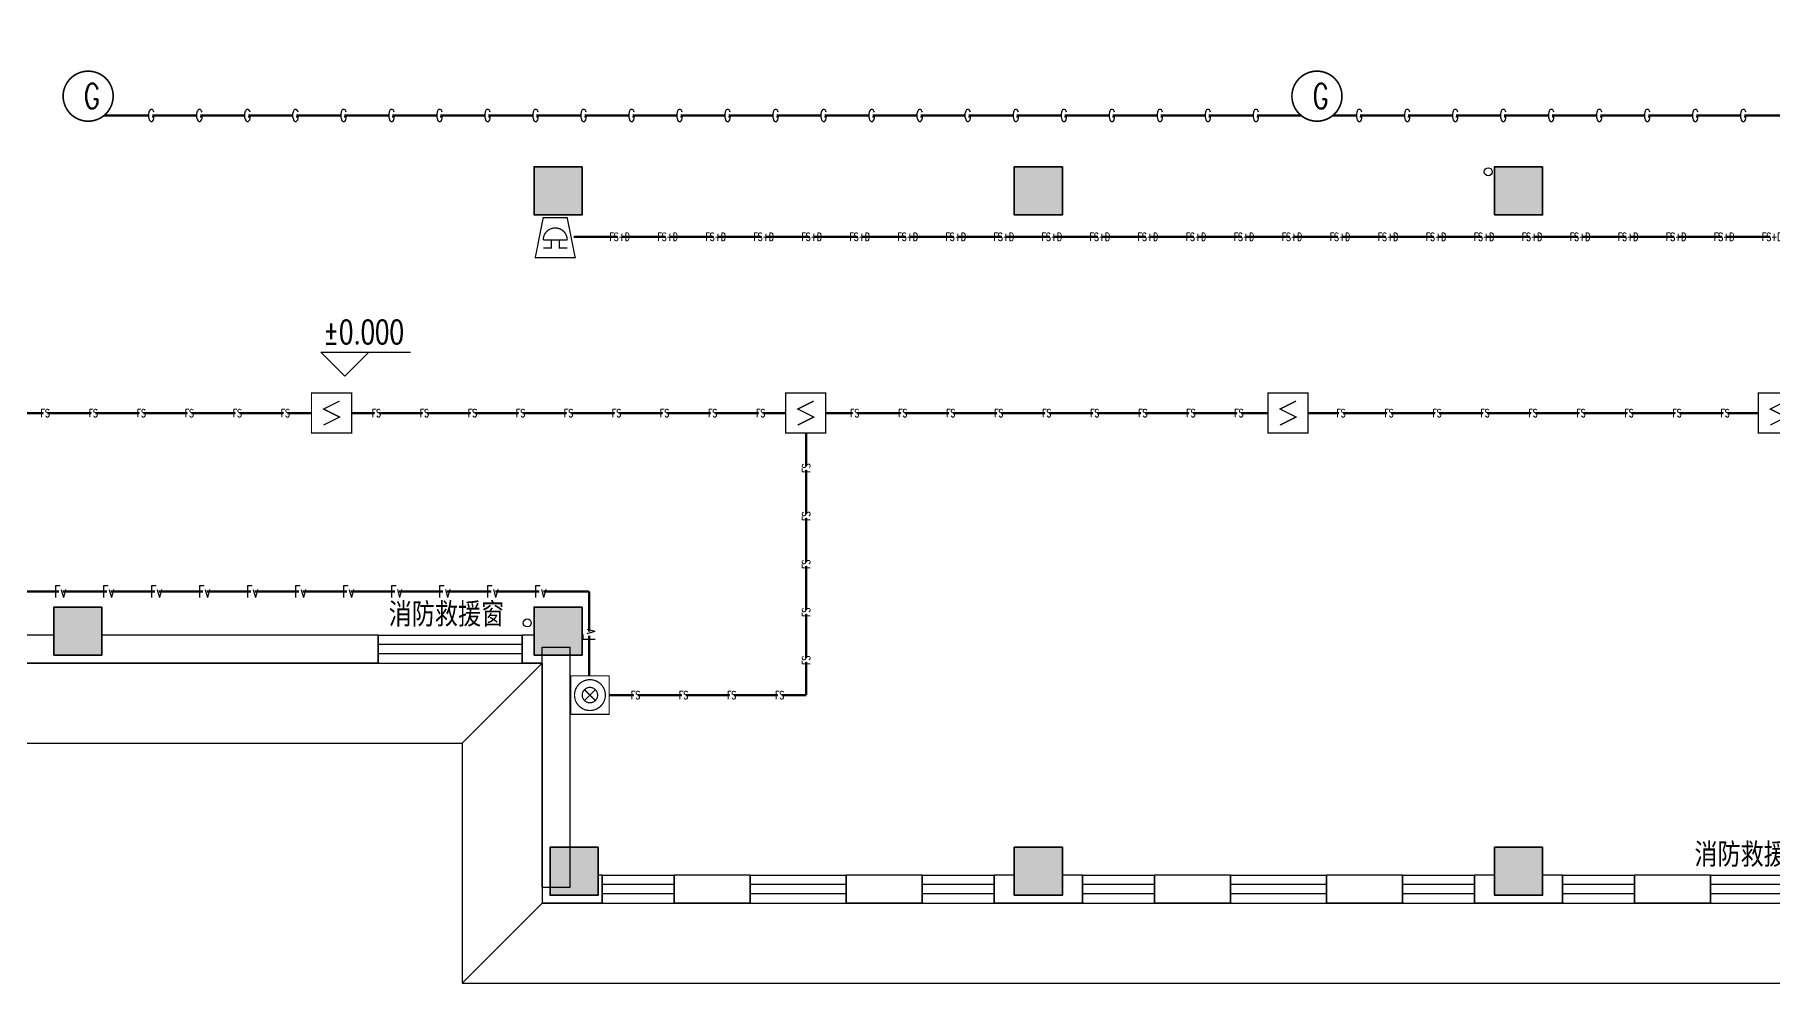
# Model space of a CAD drawing. Extents: x 815029915 to 815825525, y 579155098 to 579748855.
# Drawn here: x 815595928 to 815617636, y 579571227 to 579583077 of the extents above; entities that cross this region are included whole.
import ezdxf

# ---------------------------------------------------------------- set-up
doc = ezdxf.new("R2010")
doc.units = 0
doc.header["$LTSCALE"] = 100
doc.header["$MEASUREMENT"] = 0
doc.linetypes.add('CONTINOUS', pattern=[0])
for name, color, linetype in [('COLUMN', 9, 'Continuous'), ('DIM_ELEV', 3, 'Continuous'), ('E-TEXT-PLAN-DER', 7, 'Continuous'), ('GROUND', 2, 'Continuous'), ('PUB_TEXT', 7, 'Continuous'), ('T-EQUP-FIRE', 7, 'Continuous'), ('WALL', 9, 'Continuous'), ('WINDOW', 4, 'Continuous'), ('电-弱电平面-线缆', 3, 'Continuous')]:
    doc.layers.add(name, color=color, linetype=linetype)
doc.layers.add('柱填充', color=9, linetype='Continuous', lineweight=18)
doc.layers.add('砼柱', color=2, linetype='Continuous', lineweight=35)
doc.styles.add('_TCH_DIM', font='SIMPLEX', dxfattribs={"bigfont": 'GBCBIG'})
doc.styles.add('IDQSTYLE', font='txt.shx', dxfattribs={"width": 0.7, "bigfont": 'hztxt.shx'})
doc.styles.add('宋体-TK', font='', dxfattribs={"width": 0.8})
doc.styles.get('宋体-TK').set_extended_font_data('SimSun')
doc.linetypes.add('消防广播线路A', pattern='A,5.5,-0.25,["G",IDQSTYLE,S=1.5,R=0,X=-0.125,Y=-0.75],-0.25', length=6)
doc.linetypes.add('消防电源线', pattern='A,5.5,-0.25,["FS+D",IDQSTYLE,S=1,R=0,X=-0.125,Y=-0.5],-0.25', length=6)
doc.linetypes.add('消防电话线路A', pattern='A,5.5,-0.25,["Fv",IDQSTYLE,S=1.5,R=0,X=-0.125,Y=-0.75],-0.25', length=6)
doc.linetypes.add('火灾报警信号线路', pattern='A,5.5,-0.25,["FS",IDQSTYLE,S=1,R=0,X=-0.125,Y=-0.5],-0.25', length=6)

# ---------------------------------------------------------------- blocks, each defined once
blk = doc.blocks.new('HC001241')
at = {"color": 0, "linetype": 'Continuous', "const_width": 0.2}
for points in [[(-3.13, 3.12), (3.12, 3.12), (3.12, -3.13), (-3.13, -3.13), (-3.13, 3.12)], [(-0.88, 0.88), (0.88, -0.88)], [(0.88, 0.88), (-0.88, -0.88)]]:
    blk.add_lwpolyline(points, dxfattribs=at)
for points in [[(-1.77, 1.77, 0.198912), (-2.5, 0, 0.198912), (-1.77, -1.77, 0.198912), (0, -2.5, 0.198912), (1.77, -1.77, 0.198912), (2.5, 0, 0.198912), (1.77, 1.77, 0.198912), (0, 2.5, 0.198912)], [(0.88, -0.88, 0.198912), (1.25, 0, 0.198912), (0.88, 0.88, 0.198912), (0, 1.25, 0.198912), (-0.88, 0.88, 0.198912), (-1.25, 0, 0.198912), (-0.88, -0.88, 0.198912), (0, -1.25, 0.198912)]]:
    blk.add_lwpolyline(points, format="xyb", close=True, dxfattribs=at)
at = {"layer": 'E-TEXT-PLAN-DER', "color": 0, "style": 'IDQSTYLE', "width": 0.7}
blk.add_attdef('PSFHATT', (5.12, -3.13), '', height=2.5, dxfattribs=at)
blk = doc.blocks.new('HC001231')
at = {"color": 0, "linetype": 'Continuous', "const_width": 0.2}
blk.add_lwpolyline([(-1.88, 3.12), (1.87, 3.12), (3.12, -3.12), (-3.12, -3.12)], close=True, dxfattribs=at)
blk.add_lwpolyline([(1.87, -0.34, 0.198912), (1.33, 0.98, 0.198912), (0, 1.53, 0.198912), (-1.33, 0.98, 0.198912), (-1.88, -0.34)], format="xyb", dxfattribs=at)
for points in [[(-0.62, -0.34), (-0.62, -1.59), (-1.88, -1.59)], [(-1.88, -0.34), (1.87, -0.34)], [(0.62, -0.34), (0.62, -1.59), (1.87, -1.59)]]:
    blk.add_lwpolyline(points, dxfattribs=at)
at = {"color": 0, "style": 'IDQSTYLE', "width": 0.7}
blk.add_attdef('PSFHATT', (5.12, -3.12), '', height=2.5, dxfattribs=at)
blk = doc.blocks.new('HC001221')
at = {"color": 0, "linetype": 'Continuous', "const_width": 0.2}
blk.add_lwpolyline([(2.21, -2.21, 0.198912), (3.12, 0, 0.198912), (2.21, 2.21, 0.198912), (0, 3.12, 0.198912), (-2.21, 2.21, 0.198912), (-3.13, 0, 0.198912), (-2.21, -2.21, 0.198912), (0, -3.13, 0.198912)], format="xyb", close=True, dxfattribs=at)
at = {"color": 0, "style": 'IDQSTYLE', "width": 0.7}
for tag, p in [('G', (-0.52, -1.56)), ('PSFHATT', (5.13, -3.13))]:
    blk.add_attdef(tag, p, '', height=3.12, dxfattribs=at)
blk = doc.blocks.new('HC001224')
at = {"color": 0, "linetype": 'Continuous', "const_width": 0.2}
blk.add_lwpolyline([(-3.125, 3.125), (3.125, 3.125), (3.125, -3.125), (-3.125, -3.125)], close=True, dxfattribs=at)
blk.add_lwpolyline([(1.25, 1.875), (-1.25, 0.625), (1.25, -0.625), (-1.25, -1.875)], dxfattribs=at)
at = {"color": 0, "style": 'IDQSTYLE', "width": 0.7}
blk.add_attdef('PSFHATT', (5.125, -3.125), '', height=2.5, dxfattribs=at)
blk = doc.blocks.new('$TCHSYS$WIN2D')
for p, q in [((-0.5, 0.5), (0.5, 0.5)), ((-0.5, 0.5), (-0.5, -0.5)), ((0.5, 0.5), (0.5, -0.5)), ((0.5, 0.167), (-0.5, 0.167)), ((0.5, -0.167), (-0.5, -0.167)), ((-0.5, -0.5), (0.5, -0.5))]:
    blk.add_line(p, q)

msp = doc.modelspace()

# ---------------------------------------------------------------- hatches: boundary and pattern name
at = {"layer": '柱填充', "lineweight": 18}
for points in [[(815602766.8, 579581427.4), (815602166.8, 579581427.4), (815602166.8, 579580827.4), (815602766.8, 579580827.4)], [(815608766.8, 579581427.4), (815608166.8, 579581427.4), (815608166.8, 579580827.4), (815608766.8, 579580827.4)], [(815614766.8, 579581427.4), (815614166.8, 579581427.4), (815614166.8, 579580827.4), (815614766.8, 579580827.4)], [(815596766.8, 579575927.4), (815596166.8, 579575927.4), (815596166.8, 579575327.4), (815596766.8, 579575327.4)], [(815602766.8, 579575927.4), (815602166.8, 579575927.4), (815602166.8, 579575327.4), (815602766.8, 579575327.4)], [(815602966.8, 579572927.4), (815602366.8, 579572927.4), (815602366.8, 579572327.4), (815602966.8, 579572327.4)], [(815608766.8, 579572927.4), (815608166.8, 579572927.4), (815608166.8, 579572327.4), (815608766.8, 579572327.4)], [(815614766.8, 579572927.4), (815614166.8, 579572927.4), (815614166.8, 579572327.4), (815614766.8, 579572327.4)]]:
    msp.add_hatch(color=250, dxfattribs=at).paths.add_polyline_path(points)

# ---------------------------------------------------------------- linework, layer by layer
for p, q in [((815590266.8, 579575227.4), (815602266.8, 579575227.4)), ((815602266.8, 579575227.4), (815602266.8, 579572227.4)), ((815602266.8, 579572227.4), (815620266.8, 579572227.4))]:
    msp.add_line(p, q)
for centre in [(815614088.4, 579581365.4), (815602081.9, 579575729.2)]:
    msp.add_circle(centre, 50)
at = {"layer": 'COLUMN'}
for points in [[(815602166.8, 579580827.4), (815602766.8, 579580827.4), (815602766.8, 579581427.4), (815602166.8, 579581427.4)], [(815608166.8, 579580827.4), (815608766.8, 579580827.4), (815608766.8, 579581427.4), (815608166.8, 579581427.4)], [(815614166.8, 579580827.4), (815614766.8, 579580827.4), (815614766.8, 579581427.4), (815614166.8, 579581427.4)], [(815596166.8, 579575327.4), (815596766.8, 579575327.4), (815596766.8, 579575927.4), (815596166.8, 579575927.4)], [(815602166.8, 579575327.4), (815602766.8, 579575327.4), (815602766.8, 579575927.4), (815602166.8, 579575927.4)], [(815602366.8, 579572327.4), (815602966.8, 579572327.4), (815602966.8, 579572927.4), (815602366.8, 579572927.4)], [(815608166.8, 579572327.4), (815608766.8, 579572327.4), (815608766.8, 579572927.4), (815608166.8, 579572927.4)], [(815614166.8, 579572327.4), (815614766.8, 579572327.4), (815614766.8, 579572927.4), (815614166.8, 579572927.4)]]:
    msp.add_lwpolyline(points, close=True, dxfattribs=at)
at = {"layer": 'DIM_ELEV'}
for p, q in [((815599800.5, 579578811), (815599500.5, 579579111)), ((815599500.5, 579579111), (815600622.1, 579579111)), ((815599800.5, 579578811), (815600100.5, 579579111))]:
    msp.add_line(p, q, dxfattribs=at)
at = {"layer": 'GROUND'}
for p, q in [((815602266.8, 579575227.4), (815601266.8, 579574227.4)), ((815602266.8, 579572227.4), (815601266.8, 579571227.4))]:
    msp.add_line(p, q, dxfattribs=at)
for points in [[(815661777.4, 579588145.4), (815658171.1, 579584539.2), (815650182.9, 579592527.4), (815648966.8, 579592527.4), (815648966.8, 579594027.4), (815633666.8, 579594027.4), (815633666.8, 579594927.4), (815625266.8, 579594927.4), (815625266.8, 579588027.4), (815621666.8, 579588027.4), (815621666.8, 579591027.4), (815601266.8, 579591027.4), (815601266.8, 579588027.4), (815589266.8, 579588027.4), (815589266.8, 579574227.4), (815601266.8, 579574227.4), (815601266.8, 579571227.4), (815620266.8, 579571227.4)], [(815661777.4, 579586731.2), (815658171.1, 579583125), (815649768.7, 579591527.4), (815647966.8, 579591527.4), (815647966.8, 579593027.4), (815632666.8, 579593027.4), (815632666.8, 579593927.4), (815626266.8, 579593927.4), (815626266.8, 579587027.4), (815620666.8, 579587027.4), (815620666.8, 579590027.4), (815602266.8, 579590027.4), (815602266.8, 579587027.4), (815590266.8, 579587027.4), (815590266.8, 579575227.4), (815602266.8, 579575227.4), (815602266.8, 579572227.4), (815620266.8, 579572227.4)]]:
    msp.add_lwpolyline(points, dxfattribs=at)
at = {"layer": 'WALL'}
for p, q in [((815596166.8, 579575577.4), (815590966.8, 579575577.4)), ((815600216.8, 579575577.4), (815596766.8, 579575577.4)), ((815602166.8, 579575577.4), (815602016.8, 579575577.4)), ((815600216.8, 579575227.4), (815590466.8, 579575227.4)), ((815602266.8, 579575227.4), (815602016.8, 579575227.4)), ((815602266.8, 579572427.4), (815602266.8, 579575427.4)), ((815602266.8, 579575427.4), (815602616.8, 579575427.4)), ((815602616.8, 579572427.4), (815602616.8, 579575427.4)), ((815602266.8, 579572427.4), (815602616.8, 579572427.4)), ((815603016.8, 579572577.4), (815602966.8, 579572577.4)), ((815604866.8, 579572577.4), (815603916.8, 579572577.4)), ((815607016.8, 579572577.4), (815606066.8, 579572577.4)), ((815608166.8, 579572577.4), (815607916.8, 579572577.4)), ((815609016.8, 579572577.4), (815608766.8, 579572577.4)), ((815610866.8, 579572577.4), (815609916.8, 579572577.4)), ((815613016.8, 579572577.4), (815612066.8, 579572577.4)), ((815614166.8, 579572577.4), (815613916.8, 579572577.4)), ((815615016.8, 579572577.4), (815614766.8, 579572577.4)), ((815616866.8, 579572577.4), (815615916.8, 579572577.4)), ((815603016.8, 579572227.4), (815602266.8, 579572227.4)), ((815604866.8, 579572227.4), (815603916.8, 579572227.4)), ((815607016.8, 579572227.4), (815606066.8, 579572227.4)), ((815609016.8, 579572227.4), (815607916.8, 579572227.4)), ((815610866.8, 579572227.4), (815609916.8, 579572227.4)), ((815613016.8, 579572227.4), (815612066.8, 579572227.4)), ((815615016.8, 579572227.4), (815613916.8, 579572227.4)), ((815616866.8, 579572227.4), (815615916.8, 579572227.4))]:
    msp.add_line(p, q, dxfattribs=at)
for points in [[(815600216.8, 579575227.4), (815600216.8, 579575577.4)], [(815602016.8, 579575227.4), (815602016.8, 579575577.4)], [(815603016.8, 579572227.4), (815603016.8, 579572577.4)], [(815603916.8, 579572227.4), (815603916.8, 579572577.4)], [(815604866.8, 579572227.4), (815604866.8, 579572577.4)], [(815606066.8, 579572227.4), (815606066.8, 579572577.4)], [(815607016.8, 579572227.4), (815607016.8, 579572577.4)], [(815607916.8, 579572227.4), (815607916.8, 579572577.4)], [(815609016.8, 579572227.4), (815609016.8, 579572577.4)], [(815609916.8, 579572227.4), (815609916.8, 579572577.4)], [(815610866.8, 579572227.4), (815610866.8, 579572577.4)], [(815612066.8, 579572227.4), (815612066.8, 579572577.4)], [(815613016.8, 579572227.4), (815613016.8, 579572577.4)], [(815613916.8, 579572227.4), (815613916.8, 579572577.4)], [(815615016.8, 579572227.4), (815615016.8, 579572577.4)], [(815615916.8, 579572227.4), (815615916.8, 579572577.4)], [(815616866.8, 579572227.4), (815616866.8, 579572577.4)]]:
    msp.add_lwpolyline(points, dxfattribs=at)
at = {"layer": '电-弱电平面-线缆', "color": 51, "linetype": 'Continuous', "const_width": 30}
for points in [[(815596794.6, 579582069.5), (815597346.8, 579582069.5)], [(815597396.8, 579582069.5), (815597946.8, 579582069.5)], [(815597996.8, 579582069.5), (815598546.8, 579582069.5)], [(815598596.8, 579582069.5), (815599146.8, 579582069.5)], [(815599196.8, 579582069.5), (815599746.8, 579582069.5)], [(815599796.8, 579582069.5), (815600346.8, 579582069.5)], [(815600396.8, 579582069.5), (815600946.8, 579582069.5)], [(815600996.8, 579582069.5), (815601546.8, 579582069.5)], [(815601596.8, 579582069.5), (815602146.8, 579582069.5)], [(815602196.8, 579582069.5), (815602746.8, 579582069.5)], [(815602796.8, 579582069.5), (815603346.8, 579582069.5)], [(815603396.8, 579582069.5), (815603946.8, 579582069.5)], [(815603996.8, 579582069.5), (815604546.8, 579582069.5)], [(815604596.8, 579582069.5), (815605146.8, 579582069.5)], [(815605196.8, 579582069.5), (815605746.8, 579582069.5)], [(815605796.8, 579582069.5), (815606346.8, 579582069.5)], [(815606396.8, 579582069.5), (815606946.8, 579582069.5)], [(815606996.8, 579582069.5), (815607546.8, 579582069.5)], [(815607596.8, 579582069.5), (815608146.8, 579582069.5)], [(815608196.8, 579582069.5), (815608746.8, 579582069.5)], [(815608796.8, 579582069.5), (815609346.8, 579582069.5)], [(815609396.8, 579582069.5), (815609946.8, 579582069.5)], [(815609996.8, 579582069.5), (815610546.8, 579582069.5)], [(815610596.8, 579582069.5), (815611146.8, 579582069.5)], [(815611196.8, 579582069.5), (815611749.1, 579582069.5)], [(815612147.3, 579582069.5), (815612436.6, 579582069.5)], [(815612486.6, 579582069.5), (815613036.6, 579582069.5)], [(815613086.6, 579582069.5), (815613636.6, 579582069.5)], [(815613686.6, 579582069.5), (815614236.6, 579582069.5)], [(815614286.6, 579582069.5), (815614836.6, 579582069.5)], [(815614886.6, 579582069.5), (815615436.6, 579582069.5)], [(815615486.6, 579582069.5), (815616036.6, 579582069.5)], [(815616086.6, 579582069.5), (815616636.6, 579582069.5)], [(815616686.6, 579582069.5), (815617236.6, 579582069.5)], [(815617286.6, 579582069.5), (815617836.6, 579582069.5)]]:
    msp.add_lwpolyline(points, dxfattribs=at)
at = {"layer": '电-弱电平面-线缆', "color": 11, "linetype": 'Continuous', "const_width": 30}
for points in [[(815602661.2, 579580554.2), (815603211.4, 579580554.2)], [(815603261.4, 579580554.2), (815603811.4, 579580554.2)], [(815603861.4, 579580554.2), (815604411.4, 579580554.2)], [(815604461.4, 579580554.2), (815605011.4, 579580554.2)], [(815605061.4, 579580554.2), (815605611.4, 579580554.2)], [(815605661.4, 579580554.2), (815606211.4, 579580554.2)], [(815606261.4, 579580554.2), (815606811.4, 579580554.2)], [(815606861.4, 579580554.2), (815607411.4, 579580554.2)], [(815607461.4, 579580554.2), (815608011.4, 579580554.2)], [(815608061.4, 579580554.2), (815608611.4, 579580554.2)], [(815608661.4, 579580554.2), (815609211.4, 579580554.2)], [(815609261.4, 579580554.2), (815609811.4, 579580554.2)], [(815609861.4, 579580554.2), (815610411.4, 579580554.2)], [(815610461.4, 579580554.2), (815611011.4, 579580554.2)], [(815611061.4, 579580554.2), (815611611.4, 579580554.2)], [(815611661.4, 579580554.2), (815612211.4, 579580554.2)], [(815612261.4, 579580554.2), (815612811.4, 579580554.2)], [(815612861.4, 579580554.2), (815613411.4, 579580554.2)], [(815613461.4, 579580554.2), (815614011.4, 579580554.2)], [(815614061.4, 579580554.2), (815614611.4, 579580554.2)], [(815614661.4, 579580554.2), (815615211.4, 579580554.2)], [(815615261.4, 579580554.2), (815615811.4, 579580554.2)], [(815615861.4, 579580554.2), (815616411.4, 579580554.2)], [(815616461.4, 579580554.2), (815617011.4, 579580554.2)], [(815617061.4, 579580554.2), (815617611.4, 579580554.2)]]:
    msp.add_lwpolyline(points, dxfattribs=at)
at = {"layer": '电-弱电平面-线缆', "color": 6, "linetype": 'Continuous', "const_width": 30}
for points in [[(815595485.5, 579578351.3), (815596035.5, 579578351.3)], [(815596085.5, 579578351.3), (815596635.5, 579578351.3)], [(815596685.5, 579578351.3), (815597235.5, 579578351.3)], [(815597285.5, 579578351.3), (815597835.5, 579578351.3)], [(815597885.5, 579578351.3), (815598435.5, 579578351.3)], [(815598485.5, 579578351.3), (815599035.5, 579578351.3)], [(815599085.5, 579578351.3), (815599385.9, 579578351.3)], [(815599886.1, 579578351.3), (815600173.5, 579578351.3)], [(815600223.5, 579578351.3), (815600773.5, 579578351.3)], [(815600823.5, 579578351.3), (815601373.5, 579578351.3)], [(815601423.5, 579578351.3), (815601973.5, 579578351.3)], [(815602023.5, 579578351.3), (815602573.5, 579578351.3)], [(815602623.5, 579578351.3), (815603173.5, 579578351.3)], [(815603223.5, 579578351.3), (815603773.5, 579578351.3)], [(815603823.5, 579578351.3), (815604373.5, 579578351.3)], [(815604423.5, 579578351.3), (815604973.5, 579578351.3)], [(815605023.5, 579578351.3), (815605310.9, 579578351.3)], [(815605811.1, 579578351.3), (815606148.7, 579578351.3)], [(815606198.7, 579578351.3), (815606748.7, 579578351.3)], [(815606798.7, 579578351.3), (815607348.7, 579578351.3)], [(815607398.7, 579578351.3), (815607948.7, 579578351.3)], [(815607998.7, 579578351.3), (815608548.7, 579578351.3)], [(815608598.7, 579578351.3), (815609148.7, 579578351.3)], [(815609198.7, 579578351.3), (815609748.7, 579578351.3)], [(815609798.7, 579578351.3), (815610348.7, 579578351.3)], [(815610398.7, 579578351.3), (815610948.7, 579578351.3)], [(815610998.7, 579578351.3), (815611336.3, 579578351.3)], [(815611836.5, 579578351.3), (815612224.3, 579578351.3)], [(815612274.3, 579578351.3), (815612824.3, 579578351.3)], [(815612874.3, 579578351.3), (815613424.3, 579578351.3)], [(815613474.3, 579578351.3), (815614024.3, 579578351.3)], [(815614074.3, 579578351.3), (815614624.3, 579578351.3)], [(815614674.3, 579578351.3), (815615224.3, 579578351.3)], [(815615274.3, 579578351.3), (815615824.3, 579578351.3)], [(815615874.3, 579578351.3), (815616424.3, 579578351.3)], [(815616474.3, 579578351.3), (815617024.3, 579578351.3)], [(815617074.3, 579578351.3), (815617462.1, 579578351.3)], [(815605566.6, 579577689.3), (815605566.6, 579578101.3)], [(815605566.6, 579577089.3), (815605566.6, 579577639.3)], [(815605566.6, 579576489.3), (815605566.6, 579577039.3)], [(815605566.6, 579575889.3), (815605566.6, 579576439.3)], [(815605566.6, 579575289.3), (815605566.6, 579575839.3)], [(815605566.6, 579574827.4), (815605566.6, 579575239.3)], [(815603105.2, 579574827.4), (815603410.9, 579574827.4)], [(815603460.9, 579574827.4), (815604010.9, 579574827.4)], [(815604060.9, 579574827.4), (815604610.9, 579574827.4)], [(815604660.9, 579574827.4), (815605210.9, 579574827.4)], [(815605260.9, 579574827.4), (815605566.6, 579574827.4)]]:
    msp.add_lwpolyline(points, dxfattribs=at)
at = {"layer": '电-弱电平面-线缆', "color": 10, "linetype": 'Continuous', "const_width": 30}
for points in [[(815595680.7, 579576122.2), (815596230.7, 579576122.2)], [(815596280.7, 579576122.2), (815596830.7, 579576122.2)], [(815596880.7, 579576122.2), (815597430.7, 579576122.2)], [(815597480.7, 579576122.2), (815598030.7, 579576122.2)], [(815598080.7, 579576122.2), (815598630.7, 579576122.2)], [(815598680.7, 579576122.2), (815599230.7, 579576122.2)], [(815599280.7, 579576122.2), (815599830.7, 579576122.2)], [(815599880.7, 579576122.2), (815600430.7, 579576122.2)], [(815600480.7, 579576122.2), (815601030.7, 579576122.2)], [(815601080.7, 579576122.2), (815601630.7, 579576122.2)], [(815601680.7, 579576122.2), (815602230.7, 579576122.2)], [(815602280.7, 579576122.2), (815602853.4, 579576122.2)], [(815602853.4, 579575620.2), (815602853.4, 579576122.2)], [(815602853.4, 579575068.2), (815602853.4, 579575570.2)]]:
    msp.add_lwpolyline(points, dxfattribs=at)
at = {"layer": '砼柱', "color": 3, "lineweight": 35}
for points in [[(815602766.8, 579581427.4), (815602166.8, 579581427.4), (815602166.8, 579580827.4), (815602766.8, 579580827.4)], [(815608766.8, 579581427.4), (815608166.8, 579581427.4), (815608166.8, 579580827.4), (815608766.8, 579580827.4)], [(815614766.8, 579581427.4), (815614166.8, 579581427.4), (815614166.8, 579580827.4), (815614766.8, 579580827.4)], [(815596766.8, 579575927.4), (815596166.8, 579575927.4), (815596166.8, 579575327.4), (815596766.8, 579575327.4)], [(815602766.8, 579575927.4), (815602166.8, 579575927.4), (815602166.8, 579575327.4), (815602766.8, 579575327.4)], [(815602966.8, 579572927.4), (815602366.8, 579572927.4), (815602366.8, 579572327.4), (815602966.8, 579572327.4)], [(815608766.8, 579572927.4), (815608166.8, 579572927.4), (815608166.8, 579572327.4), (815608766.8, 579572327.4)], [(815614766.8, 579572927.4), (815614166.8, 579572927.4), (815614166.8, 579572327.4), (815614766.8, 579572327.4)]]:
    msp.add_lwpolyline(points, close=True, dxfattribs=at)

# ---------------------------------------------------------------- block references
at = {"layer": 'T-EQUP-FIRE', "color": 4}
ref = msp.add_blockref('HC001221', (815596595.6, 579582310.4), dxfattribs=dict(at, xscale=100, yscale=100, zscale=100))
ref.add_attrib('G', 'G', (815596543.6, 579582154.4), dxfattribs={"color": 0, "height": 312, "style": '_TCH_DIM', "width": 0.7})
ref = msp.add_blockref('HC001221', (815611948.2, 579582310.4), dxfattribs=dict(at, xscale=100, yscale=100, zscale=100))
ref.add_attrib('G', 'G', (815611896.2, 579582154.4), dxfattribs={"color": 0, "height": 312, "style": '_TCH_DIM', "width": 0.7})
at = {"layer": 'T-EQUP-FIRE', "color": 4, "xscale": 80, "yscale": 80, "zscale": 80}
for name, p in [('HC001231', (815602430.9, 579580541.1)), ('HC001224', (815599636, 579578351.3)), ('HC001224', (815605561, 579578351.3)), ('HC001224', (815611586.4, 579578351.3)), ('HC001224', (815617712.2, 579578351.3))]:
    msp.add_blockref(name, p, dxfattribs=at)
at = {"layer": 'T-EQUP-FIRE', "color": 4, "linetype": 'CONTINOUS', "xscale": 77.05151999999998, "yscale": 77.05151999999998, "zscale": 77.05151999999998}
msp.add_blockref('HC001241', (815602864.4, 579574827.4), dxfattribs=at)
at = {"layer": 'WINDOW', "yscale": -350, "rotation": 180}
for p, xscale, zscale in [((815601116.8, 579575402.4), -1800, 1800), ((815603466.8, 579572402.4), -900, 900), ((815605466.8, 579572402.4), -1200, 1200), ((815607466.8, 579572402.4), -900, 900), ((815609466.8, 579572402.4), -900, 900), ((815611466.8, 579572402.4), -1200, 1200), ((815613466.8, 579572402.4), -900, 900), ((815615466.8, 579572402.4), -900, 900), ((815617466.8, 579572402.4), -1200, 1200)]:
    msp.add_blockref('$TCHSYS$WIN2D', p, dxfattribs=dict(at, xscale=xscale, zscale=zscale))

# ---------------------------------------------------------------- texts
at = {"layer": 'DIM_ELEV', "color": 7, "style": '_TCH_DIM', "width": 0.705882}
msp.add_text('%%P0.000', height=297.5, dxfattribs=at).set_placement((815599532.1, 579579216))
at = {"layer": 'PUB_TEXT', "style": '宋体-TK', "width": 0.8}
for p in [(815600350.7, 579575712.8), (815616664.7, 579572711.1)]:
    msp.add_text('消防救援窗', height=264.35, dxfattribs=at).set_placement(p)
at = {"layer": '电-弱电平面-线缆', "color": 51, "linetype": '消防广播线路A', "style": 'IDQSTYLE', "width": 0.7}
for p in [(815597336.8, 579581994.5), (815597936.8, 579581994.5), (815598536.8, 579581994.5), (815599136.8, 579581994.5), (815599736.8, 579581994.5), (815600336.8, 579581994.5), (815600936.8, 579581994.5), (815601536.8, 579581994.5), (815602136.8, 579581994.5), (815602736.8, 579581994.5), (815603336.8, 579581994.5), (815603936.8, 579581994.5), (815604536.8, 579581994.5), (815605136.8, 579581994.5), (815605736.8, 579581994.5), (815606336.8, 579581994.5), (815606936.8, 579581994.5), (815607536.8, 579581994.5), (815608136.8, 579581994.5), (815608736.8, 579581994.5), (815609336.8, 579581994.5), (815609936.8, 579581994.5), (815610536.8, 579581994.5), (815611136.8, 579581994.5), (815612426.6, 579581994.5), (815613026.6, 579581994.5), (815613626.6, 579581994.5), (815614226.6, 579581994.5), (815614826.6, 579581994.5), (815615426.6, 579581994.5), (815616026.6, 579581994.5), (815616626.6, 579581994.5), (815617226.6, 579581994.5)]:
    msp.add_text('G', height=150, dxfattribs=at).set_placement(p)
at = {"layer": '电-弱电平面-线缆', "color": 11, "linetype": '消防电源线', "style": 'IDQSTYLE', "width": 0.7}
for p in [(815603108.1, 579580504.2), (815603708.1, 579580504.2), (815604308.1, 579580504.2), (815604908.1, 579580504.2), (815605508.1, 579580504.2), (815606108.1, 579580504.2), (815606708.1, 579580504.2), (815607308.1, 579580504.2), (815607908.1, 579580504.2), (815608508.1, 579580504.2), (815609108.1, 579580504.2), (815609708.1, 579580504.2), (815610308.1, 579580504.2), (815610908.1, 579580504.2), (815611508.1, 579580504.2), (815612108.1, 579580504.2), (815612708.1, 579580504.2), (815613308.1, 579580504.2), (815613908.1, 579580504.2), (815614508.1, 579580504.2), (815615108.1, 579580504.2), (815615708.1, 579580504.2), (815616308.1, 579580504.2), (815616908.1, 579580504.2), (815617508.1, 579580504.2)]:
    msp.add_text('FS+D', height=100, dxfattribs=at).set_placement(p)
at = {"layer": '电-弱电平面-线缆', "color": 6, "linetype": '火灾报警信号线路', "style": 'IDQSTYLE', "width": 0.7}
for p in [(815596002.2, 579578301.3), (815596602.2, 579578301.3), (815597202.2, 579578301.3), (815597802.2, 579578301.3), (815598402.2, 579578301.3), (815599002.2, 579578301.3), (815600140.2, 579578301.3), (815600740.2, 579578301.3), (815601340.2, 579578301.3), (815601940.2, 579578301.3), (815602540.2, 579578301.3), (815603140.2, 579578301.3), (815603740.2, 579578301.3), (815604340.2, 579578301.3), (815604940.2, 579578301.3), (815606115.4, 579578301.3), (815606715.4, 579578301.3), (815607315.4, 579578301.3), (815607915.4, 579578301.3), (815608515.4, 579578301.3), (815609115.4, 579578301.3), (815609715.4, 579578301.3), (815610315.4, 579578301.3), (815610915.4, 579578301.3), (815612191, 579578301.3), (815612791, 579578301.3), (815613391, 579578301.3), (815613991, 579578301.3), (815614591, 579578301.3), (815615191, 579578301.3), (815615791, 579578301.3), (815616391, 579578301.3), (815616991, 579578301.3), (815603377.6, 579574777.4), (815603977.6, 579574777.4), (815604577.6, 579574777.4), (815605177.6, 579574777.4)]:
    msp.add_text('FS', height=100, dxfattribs=at).set_placement(p)
for p in [(815605616.6, 579577606), (815605616.6, 579577006), (815605616.6, 579576406), (815605616.6, 579575806), (815605616.6, 579575206)]:
    msp.add_text('FS', height=100, rotation=90, dxfattribs=at).set_placement(p)
at = {"layer": '电-弱电平面-线缆', "color": 10, "linetype": '消防电话线路A', "style": 'IDQSTYLE', "width": 0.7}
for p in [(815596168.2, 579576047.2), (815596768.2, 579576047.2), (815597368.2, 579576047.2), (815597968.2, 579576047.2), (815598568.2, 579576047.2), (815599168.2, 579576047.2), (815599768.2, 579576047.2), (815600368.2, 579576047.2), (815600968.2, 579576047.2), (815601568.2, 579576047.2), (815602168.2, 579576047.2)]:
    msp.add_text('Fv', height=150, dxfattribs=at).set_placement(p)
msp.add_text('Fv', height=150, rotation=90, dxfattribs=at).set_placement((815602928.4, 579575507.7))

doc.saveas('drawing.dxf')
